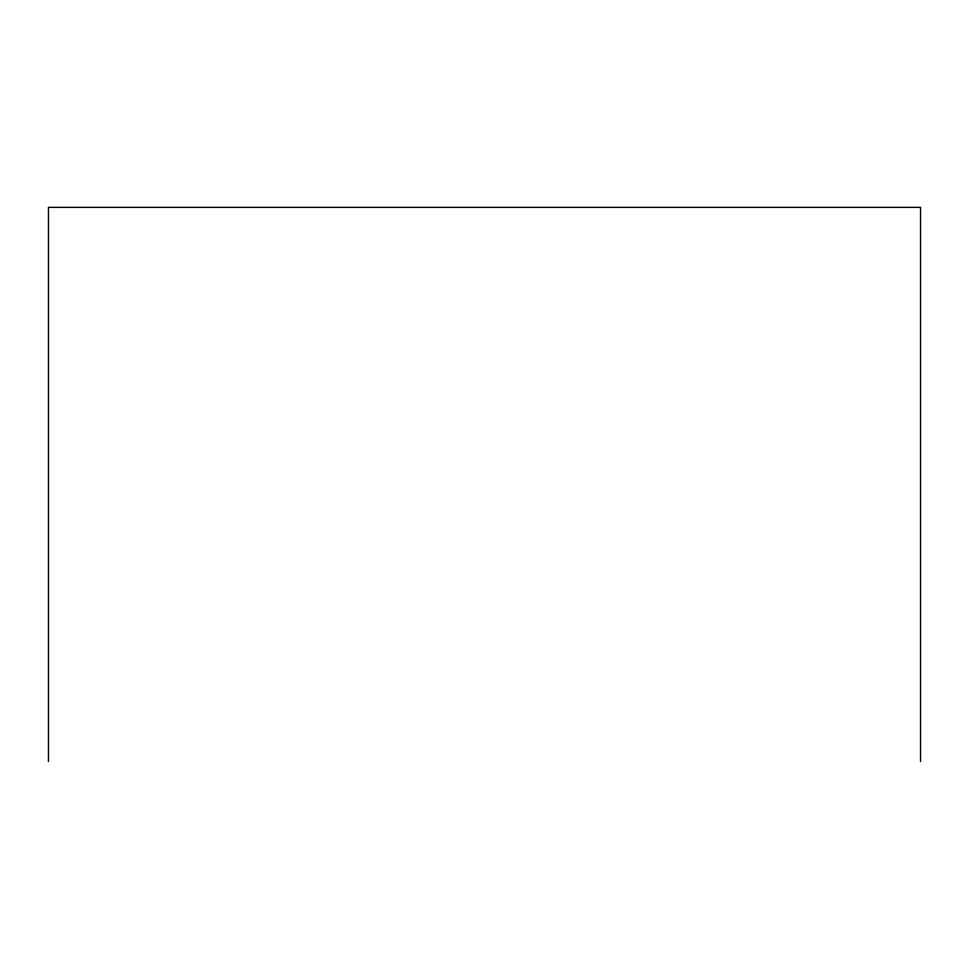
<?xml version="1.0" encoding="UTF-8"?>
<svg xmlns="http://www.w3.org/2000/svg" width="969" height="969" viewBox="0 0 969 969"><rect width="100%" height="100%" fill="white"/><g stroke="black" fill="none" stroke-linecap="round" stroke-linejoin="round"><path stroke-width="1.45" d="M920.55 761.634L920.55 207.366L48.45 207.366L48.45 761.634"/></g></svg>
